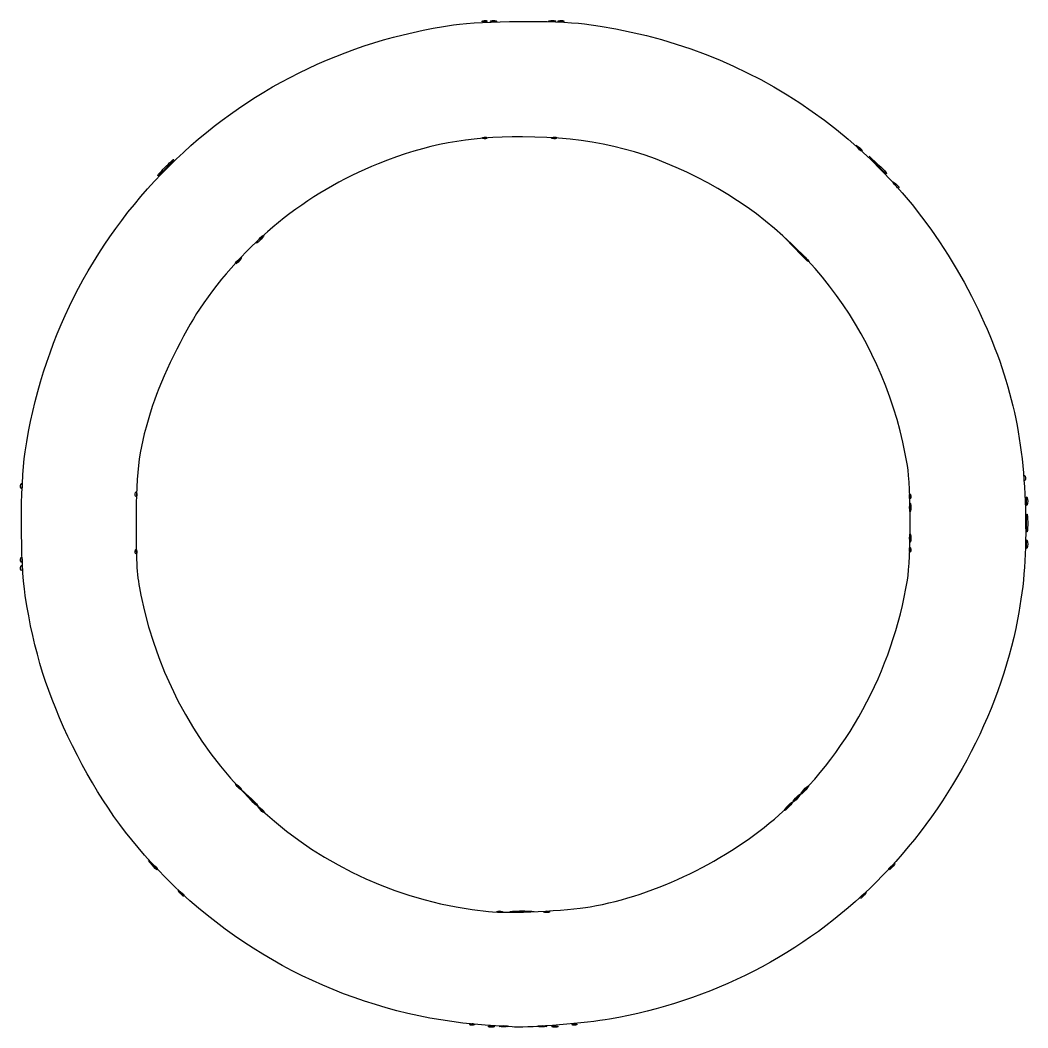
# Model space of a CAD drawing. Header units: millimetres. Extents: x 17 to 192, y 210 to 244.
# Drawn here: x 57.09 to 90.46, y 210.47 to 243.85 of the extents above; entities that cross this region are included whole.
import ezdxf

# ---------------------------------------------------------------- set-up
doc = ezdxf.new("R2010")
doc.units = ezdxf.units.MM
doc.layers.add('Capa_1', color=7, linetype='CONTINUOUS')

msp = doc.modelspace()

# ---------------------------------------------------------------- linework, layer by layer
at = {"layer": 'Capa_1', "color": 7}
for points in [[(72.416197, 243.830379)], [(72.683194, 243.829016)], [(74.617134, 243.831126)], [(74.921004, 243.829029)], [(72.416197, 239.965089)], [(74.721811, 239.965089)], [(84.829874, 239.630613)], [(85.479544, 239.054206)], [(61.884127, 238.969446)], [(86.050487, 238.409999)], [(65.003483, 236.59602)], [(82.768131, 236.273915)], [(64.223642, 235.807882)], [(90.336603, 228.701563)], [(57.108778, 228.430314)], [(60.906155, 228.159066)], [(86.539126, 228.091253)], [(86.549558, 227.712647)], [(90.414848, 227.916084)], [(86.549558, 226.695458)], [(86.539126, 226.328138)], [(90.414848, 226.492021)], [(57.108778, 225.989076)], [(60.906155, 226.260327)], [(57.108778, 225.71783)], [(64.282804, 218.473236)], [(83.041502, 218.354567)], [(64.661233, 218.100272)], [(82.770254, 218.083319)], [(65.028739, 217.727302)], [(82.499005, 217.81207)], [(61.470812, 215.862473)], [(85.855699, 215.7355)], [(62.384065, 214.947008)], [(84.906339, 214.78613)], [(72.886641, 214.330752)], [(73.395231, 214.335686)], [(74.446309, 214.330752)], [(75.970708, 214.482662)], [(72.009325, 210.602428)], [(72.497487, 210.564926)], [(72.615392, 210.533274)], [(72.988358, 210.535108)], [(74.243673, 210.536278)], [(74.717557, 210.533274)], [(75.399932, 210.602428)]]:
    msp.add_lwpolyline(points, close=True, dxfattribs=at)
for points in [[(85.479544, 239.054206), (85.21149, 239.342408), (85.499691, 239.07435)], [(82.768131, 236.273915), (82.363381, 236.697741), (82.787207, 236.292991)], [(90.421236, 227.204048), (90.421364, 227.204048)], [(64.661233, 218.100272), (64.393175, 218.388473), (64.681376, 218.120415)], [(61.470812, 215.862473), (61.34163, 216.01505), (61.494207, 215.885868)]]:
    msp.add_lwpolyline(points, dxfattribs=at)
for points in [[(62.016216, 239.005956), (64.560613, 241.547234), (67.836273, 243.174827), (71.445619, 243.691188)], [(71.445619, 243.691188), (72.438529, 243.833236), (74.786748, 243.851101), (75.785594, 243.724208)], [(72.457167, 243.789409), (72.378167, 243.792709), (72.362097, 243.808729), (72.416197, 243.830379)], [(72.416194, 243.830429), (72.465144, 243.850019), (72.523634, 243.847609), (72.546167, 243.825029)], [(72.546167, 243.825029), (72.568697, 243.802499), (72.528647, 243.786469), (72.457167, 243.789409)], [(72.767964, 243.794816), (72.674724, 243.794816), (72.636578, 243.810206), (72.683194, 243.829016)], [(72.683204, 243.829016), (72.729824, 243.847826), (72.806113, 243.847826), (72.852734, 243.829016)], [(72.852734, 243.829016), (72.899354, 243.810206), (72.861234, 243.794816), (72.767964, 243.794816)], [(74.700614, 243.797356), (74.588724, 243.798756), (74.551163, 243.813936), (74.617134, 243.831126)], [(74.617137, 243.831116), (74.683117, 243.848306), (74.774665, 243.847176), (74.820574, 243.828616)], [(74.820574, 243.828616), (74.866494, 243.810036), (74.812474, 243.795976), (74.700614, 243.797356)], [(75.005764, 243.794829), (74.912524, 243.794829), (74.874378, 243.810219), (74.921004, 243.829029)], [(74.921003, 243.829029), (74.967623, 243.847839), (75.043913, 243.847839), (75.090534, 243.829029)], [(75.090534, 243.829029), (75.137154, 243.810219), (75.099034, 243.794829), (75.005764, 243.794829)], [(75.785594, 243.724208), (81.361199, 243.015873), (86.046893, 239.717289), (88.594526, 234.707118)], [(73.726035, 239.985385), (71.88077, 239.987285), (70.595604, 239.746915), (68.954107, 239.092697)], [(72.416194, 239.965139), (72.465144, 239.984729), (72.523634, 239.982319), (72.546167, 239.959739)], [(79.525025, 238.642503), (77.62849, 239.594229), (75.949476, 239.98304), (73.726035, 239.985385)], [(74.721805, 239.965139), (74.770755, 239.984729), (74.829247, 239.982319), (74.851781, 239.959739)], [(72.457167, 239.924119), (72.378167, 239.927419), (72.362097, 239.943439), (72.416197, 239.965089)], [(72.546167, 239.959739), (72.568697, 239.937209), (72.528647, 239.921179), (72.457167, 239.924119)], [(74.762781, 239.924119), (74.683781, 239.927419), (74.667711, 239.943439), (74.721811, 239.965089)], [(74.851781, 239.959739), (74.874311, 239.937209), (74.834261, 239.921179), (74.762781, 239.924119)], [(84.82987, 239.630614), (84.74553, 239.738168), (84.74792, 239.740567), (84.85548, 239.656214)], [(84.85548, 239.656214), (84.92075, 239.605024), (84.974151, 239.551624), (84.974151, 239.537543)], [(84.974151, 239.537543), (84.974151, 239.481733), (84.918461, 239.517653), (84.829874, 239.630613)], [(57.258366, 229.547523), (57.803568, 233.189146), (59.430481, 236.42339), (62.016216, 239.005956)], [(61.884127, 238.969446), (62.029804, 239.118633), (62.164252, 239.240695), (62.1829, 239.240695)], [(62.1829, 239.240695), (62.20155, 239.240695), (62.09762, 239.118633), (61.951939, 238.969446)], [(68.954107, 239.092697), (66.568108, 238.141759), (64.498633, 236.460442), (63.034361, 234.283277)], [(85.767745, 238.766005), (85.756675, 238.766005), (85.626981, 238.895696), (85.479544, 239.054206)], [(85.499691, 239.07435), (85.767718, 238.825059), (85.819052, 238.766005), (85.767745, 238.766005)], [(61.653166, 238.698198), (61.634516, 238.698198), (61.738446, 238.82026), (61.884127, 238.969446)], [(61.951939, 238.969446), (61.806262, 238.82026), (61.671814, 238.698198), (61.653166, 238.698198)], [(86.474863, 229.102785), (85.790795, 233.250804), (83.21005, 236.793271), (79.525025, 238.642503)], [(86.050488, 238.410002), (85.966138, 238.517556), (85.968538, 238.519955), (86.076098, 238.435602)], [(86.169158, 238.291328), (86.155078, 238.291328), (86.101678, 238.344728), (86.050487, 238.409999)], [(86.076098, 238.435602), (86.189052, 238.347012), (86.224979, 238.291328), (86.169158, 238.291328)], [(65.003484, 236.59602), (65.070994, 236.67061), (65.14148, 236.731644), (65.160128, 236.731644)], [(65.160128, 236.731644), (65.178778, 236.731644), (65.138798, 236.670614), (65.071298, 236.59602)], [(64.914653, 236.460395), (64.896003, 236.460395), (64.935983, 236.521425), (65.003483, 236.59602)], [(65.071298, 236.59602), (65.003788, 236.52143), (64.933302, 236.460395), (64.914653, 236.460395)], [(64.342316, 235.926552), (64.44987, 236.010902), (64.452268, 236.008502), (64.367916, 235.900952)], [(83.211033, 235.869165), (83.211033, 235.819055), (83.144113, 235.880215), (82.768131, 236.273915)], [(82.787207, 236.292991), (83.020311, 236.070378), (83.211033, 235.879657), (83.211033, 235.869165)], [(64.367916, 235.900952), (64.279326, 235.787994), (64.223642, 235.752071), (64.223642, 235.807882)], [(64.223645, 235.807881), (64.223645, 235.821961), (64.277045, 235.875361), (64.342316, 235.926552)], [(88.594526, 234.707118), (89.80308, 232.330376), (90.315326, 230.310789), (90.381165, 227.663093)], [(63.034361, 234.283277), (62.517174, 233.514294), (61.768147, 231.975287), (61.481167, 231.091971)], [(61.481167, 231.091971), (61.028694, 229.699269), (60.9353, 229.034073), (60.9353, 227.204047)], [(57.261266, 224.796717), (57.095298, 225.880834), (57.093739, 228.447821), (57.258366, 229.547523)], [(86.476063, 225.305308), (86.5927, 226.022141), (86.591954, 228.392807), (86.474863, 229.102785)], [(90.372223, 228.612563), (90.349693, 228.590033), (90.333663, 228.630083), (90.336603, 228.701563)], [(90.336653, 228.701567), (90.339953, 228.780567), (90.355983, 228.796627), (90.377623, 228.742537)], [(90.377623, 228.742537), (90.397213, 228.693587), (90.394803, 228.635096), (90.372223, 228.612563)], [(57.144398, 228.341314), (57.121868, 228.318784), (57.105838, 228.358834), (57.108778, 228.430314)], [(57.108728, 228.430317), (57.112028, 228.509317), (57.128048, 228.525387), (57.149698, 228.471287)], [(57.149698, 228.471287), (57.169288, 228.422337), (57.166878, 228.363847), (57.144398, 228.341314)], [(60.941775, 228.070066), (60.919245, 228.047536), (60.903215, 228.087586), (60.906155, 228.159066)], [(60.906205, 228.15907), (60.909505, 228.23807), (60.925525, 228.25414), (60.947175, 228.20004)], [(60.947175, 228.20004), (60.966765, 228.15109), (60.964355, 228.0926), (60.941775, 228.070066)], [(86.574746, 228.002253), (86.552216, 227.979723), (86.536186, 228.019773), (86.539126, 228.091253)], [(86.539176, 228.091257), (86.542476, 228.170257), (86.558506, 228.186317), (86.580146, 228.132227)], [(86.580146, 228.132227), (86.599736, 228.083277), (86.597326, 228.024787), (86.574746, 228.002253)], [(90.414848, 227.916084), (90.414848, 228.046622), (90.428798, 228.100024), (90.445858, 228.034755)], [(90.445858, 228.034755), (90.462918, 227.969485), (90.462918, 227.862682), (90.445858, 227.797412)], [(86.549558, 227.712647), (86.549558, 227.843186), (86.563518, 227.896588), (86.580568, 227.831318)], [(86.580568, 227.593976), (86.563518, 227.528706), (86.549558, 227.582106), (86.549558, 227.712647)], [(86.580568, 227.831318), (86.597628, 227.766048), (86.597628, 227.659245), (86.580568, 227.593976)], [(90.381165, 227.663093), (90.419075, 226.138227), (90.354755, 225.235835), (90.120271, 224.003453)], [(90.445858, 227.797412), (90.428798, 227.732142), (90.414848, 227.785542), (90.414848, 227.916084)], [(90.421364, 227.204048), (90.421364, 227.465124), (90.433924, 227.563619), (90.448604, 227.422925)], [(90.448604, 227.422925), (90.463284, 227.28223), (90.463034, 227.068622), (90.447926, 226.94824)], [(60.9353, 227.204047), (60.9353, 225.773615), (60.95422, 225.482954), (61.091596, 224.803502)], [(90.447926, 226.94824), (90.432946, 226.827857), (90.420936, 226.94294), (90.421236, 227.204048)], [(86.549558, 226.695458), (86.549558, 226.825996), (86.563518, 226.879398), (86.580568, 226.814129)], [(86.580568, 226.576787), (86.563518, 226.511517), (86.549558, 226.564917), (86.549558, 226.695458)], [(86.580568, 226.814129), (86.597628, 226.748859), (86.597628, 226.642056), (86.580568, 226.576787)], [(90.414848, 226.492021), (90.414848, 226.62256), (90.428798, 226.675962), (90.445858, 226.610693)], [(60.906205, 226.26033), (60.909505, 226.33933), (60.925525, 226.3554), (60.947175, 226.3013)], [(60.947175, 226.3013), (60.966765, 226.25235), (60.964355, 226.19386), (60.941775, 226.171327)], [(86.574746, 226.239138), (86.552216, 226.216608), (86.536186, 226.256658), (86.539126, 226.328138)], [(86.539176, 226.328141), (86.542476, 226.407141), (86.558506, 226.423211), (86.580146, 226.369111)], [(86.580146, 226.369111), (86.599736, 226.320161), (86.597326, 226.261671), (86.574746, 226.239138)], [(90.445858, 226.37335), (90.428798, 226.30808), (90.414848, 226.36148), (90.414848, 226.492021)], [(90.445858, 226.610693), (90.462918, 226.545423), (90.462918, 226.438619), (90.445858, 226.37335)], [(57.144398, 225.900076), (57.121868, 225.877546), (57.105838, 225.917596), (57.108778, 225.989076)], [(57.108728, 225.98908), (57.112028, 226.06808), (57.128048, 226.08414), (57.149698, 226.03005)], [(57.149698, 226.03005), (57.169288, 225.9811), (57.166878, 225.922609), (57.144398, 225.900076)], [(60.941775, 226.171327), (60.919245, 226.148797), (60.903215, 226.188847), (60.906155, 226.260327)], [(57.144398, 225.62883), (57.121868, 225.6063), (57.105838, 225.64635), (57.108778, 225.71783)], [(57.108728, 225.717833), (57.112028, 225.796833), (57.128048, 225.812903), (57.149698, 225.758803)], [(57.149698, 225.758803), (57.169288, 225.709853), (57.166878, 225.651363), (57.144398, 225.62883)], [(82.233609, 217.531107), (84.452991, 219.484272), (85.986012, 222.293499), (86.476063, 225.305308)], [(58.830149, 219.812527), (57.993623, 221.512721), (57.546608, 222.932844), (57.261266, 224.796717)], [(61.091596, 224.803502), (62.240968, 219.118615), (66.866812, 214.906881), (72.598433, 214.326771)], [(90.120271, 224.003453), (89.515245, 220.823521), (87.815853, 217.66084), (85.445312, 215.303025)], [(61.895129, 215.461602), (60.617296, 216.756945), (59.676345, 218.092682), (58.830149, 219.812527)], [(64.282807, 218.473238), (64.198457, 218.580793), (64.200857, 218.583191), (64.308407, 218.498838)], [(64.427078, 218.380166), (64.427078, 218.324356), (64.371388, 218.360276), (64.282804, 218.473236)], [(64.308407, 218.498838), (64.373677, 218.447648), (64.427078, 218.394248), (64.427078, 218.380166)], [(82.952672, 218.218943), (82.934022, 218.218943), (82.974002, 218.279973), (83.041502, 218.354567)], [(83.109318, 218.354567), (83.041808, 218.279977), (82.971321, 218.218943), (82.952672, 218.218943)], [(83.041502, 218.354567), (83.109012, 218.429157), (83.1795, 218.490191), (83.198148, 218.490191)], [(83.198148, 218.490191), (83.216798, 218.490191), (83.176818, 218.429161), (83.109318, 218.354567)], [(64.969578, 217.832214), (64.969578, 217.780914), (64.910528, 217.832247), (64.661233, 218.100272)], [(64.681376, 218.120415), (64.839887, 217.972984), (64.969578, 217.843293), (64.969578, 217.832214)], [(82.681424, 217.947695), (82.662774, 217.947695), (82.702754, 218.008725), (82.770254, 218.083319)], [(82.83807, 218.083319), (82.77056, 218.008729), (82.700072, 217.947695), (82.681424, 217.947695)], [(82.770254, 218.083319), (82.837764, 218.157909), (82.908252, 218.218943), (82.9269, 218.218943)], [(82.9269, 218.218943), (82.94555, 218.218943), (82.90557, 218.157913), (82.83807, 218.083319)], [(65.02874, 217.727305), (64.94439, 217.834859), (64.94679, 217.837258), (65.05434, 217.752905)], [(65.14741, 217.608631), (65.13333, 217.608631), (65.07993, 217.662031), (65.028739, 217.727302)], [(65.05434, 217.752905), (65.167298, 217.664315), (65.20322, 217.608631), (65.14741, 217.608631)], [(82.410175, 217.676446), (82.391525, 217.676446), (82.431505, 217.737476), (82.499005, 217.81207)], [(82.566821, 217.81207), (82.499311, 217.73748), (82.428823, 217.676446), (82.410175, 217.676446)], [(82.499006, 217.81207), (82.566516, 217.88666), (82.637003, 217.947695), (82.655651, 217.947695)], [(82.655651, 217.947695), (82.674301, 217.947695), (82.634321, 217.886665), (82.566821, 217.81207)], [(75.970714, 214.482662), (78.157085, 214.866011), (80.502475, 216.00762), (82.233609, 217.531107)], [(61.623389, 215.709895), (61.610519, 215.709895), (61.541859, 215.778555), (61.470812, 215.862473)], [(61.494207, 215.885868), (61.637592, 215.76447), (61.677655, 215.709895), (61.623389, 215.709895)], [(85.999976, 215.82857), (85.911386, 215.715612), (85.855699, 215.67969), (85.855699, 215.7355)], [(85.855704, 215.735498), (85.855704, 215.749578), (85.909104, 215.802978), (85.974376, 215.85417)], [(85.974376, 215.85417), (86.081932, 215.93852), (86.084326, 215.93612), (85.999976, 215.82857)], [(72.497501, 210.564924), (68.544276, 210.831373), (64.720757, 212.597255), (61.895129, 215.461602)], [(85.445312, 215.303025), (83.052826, 212.923383), (79.955068, 211.330786), (76.610799, 210.761085)], [(62.384068, 214.947009), (62.299718, 215.054563), (62.302118, 215.056962), (62.409668, 214.972609)], [(62.409668, 214.972609), (62.474938, 214.921419), (62.528339, 214.868019), (62.528339, 214.853938)], [(85.025006, 214.9048), (85.132563, 214.98915), (85.134957, 214.98675), (85.050616, 214.8792)], [(62.528339, 214.853938), (62.528339, 214.798128), (62.472649, 214.834048), (62.384065, 214.947008)], [(84.906335, 214.786129), (84.906335, 214.800209), (84.959735, 214.853609), (85.025006, 214.9048)], [(85.050616, 214.8792), (84.962026, 214.766242), (84.906339, 214.73032), (84.906339, 214.78613)], [(72.598433, 214.326771), (73.269413, 214.258861), (75.204459, 214.348311), (75.970708, 214.482662)], [(72.971401, 214.296552), (72.878161, 214.296552), (72.840015, 214.311942), (72.886641, 214.330752)], [(72.88664, 214.330752), (72.93326, 214.349562), (73.00955, 214.349562), (73.056171, 214.330752)], [(73.056171, 214.330752), (73.102791, 214.311942), (73.064671, 214.296552), (72.971401, 214.296552)], [(73.717339, 214.310286), (73.36302, 214.310286), (73.218072, 214.321716), (73.395231, 214.335686)], [(73.395231, 214.335686), (73.57239, 214.349656), (73.862287, 214.349656), (74.039446, 214.335686)], [(74.039446, 214.335686), (74.216605, 214.321716), (74.071656, 214.310286), (73.717339, 214.310286)], [(74.531079, 214.296552), (74.437839, 214.296552), (74.399693, 214.311942), (74.446309, 214.330752)], [(74.446319, 214.330752), (74.492939, 214.349562), (74.569228, 214.349562), (74.615849, 214.330752)], [(74.615849, 214.330752), (74.662469, 214.311942), (74.624349, 214.296552), (74.531079, 214.296552)], [(72.009321, 210.602478), (72.058271, 210.622068), (72.116761, 210.619658), (72.139295, 210.597078)], [(76.610799, 210.761085), (75.891672, 210.638582), (73.950393, 210.473885), (73.513888, 210.498346)], [(75.399926, 210.602478), (75.448876, 210.622068), (75.507368, 210.619658), (75.529902, 210.597078)], [(72.050295, 210.561458), (71.971295, 210.564758), (71.955225, 210.580778), (72.009325, 210.602428)], [(72.139295, 210.597078), (72.161825, 210.574548), (72.121775, 210.558518), (72.050295, 210.561458)], [(73.513888, 210.498346), (73.420648, 210.503546), (72.963266, 210.533536), (72.497487, 210.564926)], [(72.700152, 210.499074), (72.606912, 210.499074), (72.568766, 210.514464), (72.615392, 210.533274)], [(72.615392, 210.533274), (72.662012, 210.552084), (72.738301, 210.552084), (72.784922, 210.533274)], [(72.784922, 210.533274), (72.831542, 210.514464), (72.793422, 210.499074), (72.700152, 210.499074)], [(73.10703, 210.504098), (72.976491, 210.504098), (72.923089, 210.518058), (72.988358, 210.535108)], [(72.988358, 210.535108), (73.053628, 210.552168), (73.160432, 210.552168), (73.225701, 210.535108)], [(73.225701, 210.535108), (73.290971, 210.518048), (73.237571, 210.504098), (73.10703, 210.504098)], [(74.361553, 210.505418), (74.212367, 210.506171), (74.159321, 210.520058), (74.243673, 210.536278)], [(74.243673, 210.536308), (74.328023, 210.552528), (74.450087, 210.551908), (74.514921, 210.534908)], [(74.514921, 210.534908), (74.579751, 210.517938), (74.510721, 210.504668), (74.361553, 210.505418)], [(74.802327, 210.499074), (74.709087, 210.499074), (74.670941, 210.514464), (74.717557, 210.533274)], [(74.717567, 210.533274), (74.764187, 210.552084), (74.840476, 210.552084), (74.887097, 210.533274)], [(74.887097, 210.533274), (74.933717, 210.514464), (74.895597, 210.499074), (74.802327, 210.499074)], [(75.440902, 210.561458), (75.361902, 210.564758), (75.345842, 210.580778), (75.399932, 210.602428)], [(75.529902, 210.597078), (75.552432, 210.574548), (75.512382, 210.558518), (75.440902, 210.561458)]]:
    msp.add_open_spline(points, degree=3, dxfattribs=at)

doc.saveas('drawing.dxf')
